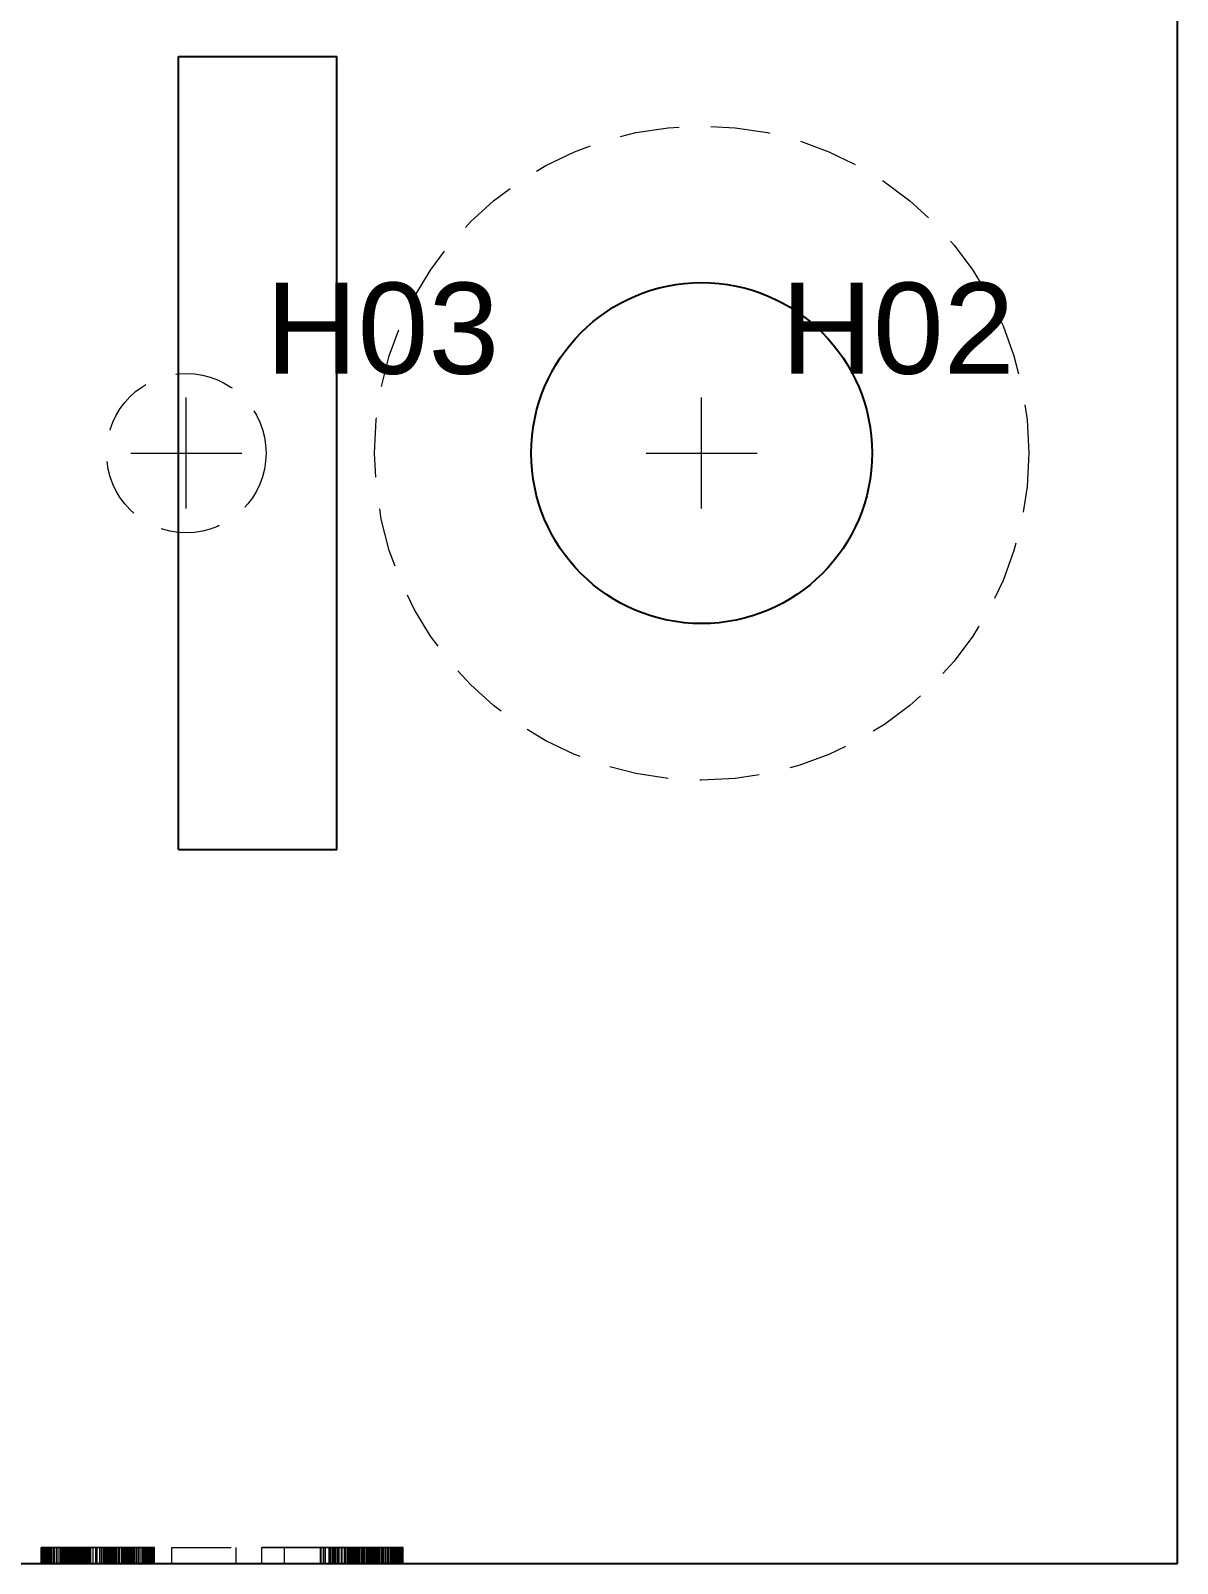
# Model space of a CAD drawing. Header units: millimetres. Extents: x 10 to 317, y 32 to 137.
# Drawn here: x 83.54 to 98, y 32 to 51.33 of the extents above; entities that cross this region are included whole.
import ezdxf

# ---------------------------------------------------------------- set-up
doc = ezdxf.new("R2010")
doc.units = ezdxf.units.MM
doc.linetypes.add('WP_HIDDEN', pattern=[2.3, 1.5, -0.8])
for name, color, linetype, lineweight in [('ANNOTATIONS', 7, 'CONTINUOUS', 18), ('HIDDEN', 7, 'WP_HIDDEN', 13), ('VISIBLE', 7, 'CONTINUOUS', 25)]:
    doc.layers.add(name, color=color, linetype=linetype, lineweight=lineweight)
doc.styles.add('CJK', font='Arial Unicode.ttf')

msp = doc.modelspace()

# ---------------------------------------------------------------- linework, layer by layer
at = {"layer": 'ANNOTATIONS'}
for p, q in [((85.5, 45.3), (85.5, 46.7)), ((92, 45.3), (92, 46.7)), ((84.8, 46), (86.2, 46)), ((91.3, 46), (92.7, 46))]:
    msp.add_line(p, q, dxfattribs=at)
at = {"layer": 'HIDDEN', "ltscale": 0.5}
for p, q in [((83.94855, 32.2), (83.67079, 32.2)), ((83.67079, 32), (83.67079, 32.2)), ((83.67079, 32.2), (83.67472, 32.2)), ((83.67472, 32), (83.67472, 32.2)), ((83.67472, 32.2), (83.6799, 32.2)), ((83.6799, 32), (83.6799, 32.2)), ((83.6799, 32.2), (83.68632, 32.2)), ((83.68632, 32), (83.68632, 32.2)), ((83.68632, 32.2), (83.69398, 32.2)), ((83.69398, 32), (83.69398, 32.2)), ((83.69398, 32.2), (83.7029, 32.2)), ((83.7029, 32), (83.7029, 32.2)), ((83.7029, 32.2), (83.71305, 32.2)), ((83.71305, 32), (83.71305, 32.2)), ((83.71305, 32.2), (83.72446, 32.2)), ((83.71782, 32), (83.71782, 32.2)), ((83.71782, 32.2), (83.96618, 32.2)), ((83.9265, 32.2), (83.71782, 32.2)), ((83.72446, 32), (83.72446, 32.2)), ((83.72446, 32.2), (83.73711, 32.2)), ((83.73711, 32), (83.73711, 32.2)), ((83.73711, 32.2), (83.751, 32.2)), ((83.751, 32), (83.751, 32.2)), ((83.751, 32.2), (83.76614, 32.2)), ((83.76614, 32), (83.76614, 32.2)), ((83.76614, 32.2), (83.78253, 32.2)), ((83.78253, 32), (83.78253, 32.2)), ((83.78253, 32.2), (83.80016, 32.2)), ((83.80016, 32), (83.80016, 32.2)), ((83.80016, 32.2), (83.81904, 32.2)), ((83.81904, 32), (83.81904, 32.2)), ((83.81904, 32.2), (83.83917, 32.2)), ((83.83917, 32), (83.83917, 32.2)), ((83.83917, 32.2), (83.86054, 32.2)), ((83.86054, 32), (83.86054, 32.2)), ((83.86054, 32.2), (83.88315, 32.2)), ((83.88315, 32), (83.88315, 32.2)), ((83.88315, 32.2), (83.90681, 32.2)), ((83.90681, 32), (83.90681, 32.2)), ((83.90681, 32.2), (83.93131, 32.2)), ((83.9265, 32), (83.9265, 32.2)), ((84.99785, 32.2), (83.9265, 32.2)), ((83.93131, 32), (83.93131, 32.2)), ((83.93131, 32.2), (83.95666, 32.2)), ((83.94855, 32), (83.94855, 32.2)), ((83.95754, 32.2), (83.94855, 32.2)), ((83.95666, 32), (83.95666, 32.2)), ((83.95666, 32.2), (83.98285, 32.2)), ((83.95754, 32), (83.95754, 32.2)), ((83.96908, 32.2), (83.95754, 32.2)), ((83.96618, 32), (83.96618, 32.2)), ((83.96618, 32.2), (83.98157, 32.2)), ((83.96908, 32), (83.96908, 32.2)), ((83.98316, 32.2), (83.96908, 32.2)), ((83.98157, 32), (83.98157, 32.2)), ((83.98157, 32.2), (83.99833, 32.2)), ((83.98285, 32), (83.98285, 32.2)), ((83.98285, 32.2), (84.00989, 32.2)), ((83.98316, 32), (83.98316, 32.2)), ((83.9998, 32.2), (83.98316, 32.2)), ((83.99833, 32), (83.99833, 32.2)), ((83.99833, 32.2), (84.01647, 32.2)), ((83.9998, 32), (83.9998, 32.2)), ((84.01899, 32.2), (83.9998, 32.2)), ((84.00989, 32), (84.00989, 32.2)), ((84.00989, 32.2), (84.03777, 32.2)), ((84.01647, 32), (84.01647, 32.2)), ((84.01647, 32.2), (84.03599, 32.2)), ((84.01899, 32), (84.01899, 32.2)), ((84.04072, 32.2), (84.01899, 32.2)), ((84.02203, 32), (84.02203, 32.2)), ((84.02203, 32.2), (84.13813, 32.2)), ((84.07082, 32.2), (84.02203, 32.2)), ((84.03599, 32), (84.03599, 32.2)), ((84.03599, 32.2), (84.05689, 32.2)), ((84.03777, 32), (84.03777, 32.2)), ((84.03777, 32.2), (84.06649, 32.2)), ((84.04072, 32), (84.04072, 32.2)), ((84.065, 32.2), (84.04072, 32.2)), ((84.05689, 32), (84.05689, 32.2)), ((84.05689, 32.2), (84.07916, 32.2)), ((84.065, 32), (84.065, 32.2)), ((84.09183, 32.2), (84.065, 32.2)), ((84.06649, 32), (84.06649, 32.2)), ((84.06649, 32.2), (84.09606, 32.2)), ((84.07082, 32), (84.07082, 32.2)), ((84.12022, 32.2), (84.07082, 32.2)), ((84.07916, 32), (84.07916, 32.2)), ((84.07916, 32.2), (84.10281, 32.2)), ((84.09183, 32), (84.09183, 32.2)), ((84.12066, 32.2), (84.09183, 32.2)), ((84.09606, 32), (84.09606, 32.2)), ((84.09606, 32.2), (84.12647, 32.2)), ((84.10281, 32), (84.10281, 32.2)), ((84.10281, 32.2), (84.12784, 32.2)), ((84.12022, 32), (84.12022, 32.2)), ((84.17021, 32.2), (84.12022, 32.2)), ((84.12066, 32), (84.12066, 32.2)), ((84.15094, 32.2), (84.12066, 32.2)), ((84.12647, 32), (84.12647, 32.2)), ((84.12647, 32.2), (84.15773, 32.2)), ((84.12784, 32), (84.12784, 32.2)), ((84.12784, 32.2), (84.15395, 32.2)), ((84.13813, 32), (84.13813, 32.2)), ((84.13813, 32.2), (84.99785, 32.2)), ((84.15094, 32), (84.15094, 32.2)), ((84.18266, 32.2), (84.15094, 32.2)), ((84.15395, 32), (84.15395, 32.2)), ((84.15395, 32.2), (84.18084, 32.2)), ((84.15773, 32), (84.15773, 32.2)), ((84.15773, 32.2), (84.18982, 32.2)), ((84.17021, 32), (84.17021, 32.2)), ((84.22079, 32.2), (84.17021, 32.2)), ((84.18084, 32), (84.18084, 32.2)), ((84.18084, 32.2), (84.20851, 32.2)), ((84.18266, 32), (84.18266, 32.2)), ((84.21583, 32.2), (84.18266, 32.2)), ((84.18982, 32), (84.18982, 32.2)), ((84.18982, 32.2), (84.22277, 32.2)), ((84.20851, 32), (84.20851, 32.2)), ((84.20851, 32.2), (84.23696, 32.2)), ((84.21583, 32), (84.21583, 32.2)), ((84.25045, 32.2), (84.21583, 32.2)), ((84.22079, 32), (84.22079, 32.2)), ((84.27198, 32.2), (84.22079, 32.2)), ((84.22277, 32), (84.22277, 32.2)), ((84.22277, 32.2), (84.25655, 32.2)), ((84.23696, 32), (84.23696, 32.2)), ((84.23696, 32.2), (84.26619, 32.2)), ((84.25045, 32), (84.25045, 32.2)), ((84.28651, 32.2), (84.25045, 32.2)), ((84.25655, 32), (84.25655, 32.2)), ((84.25655, 32.2), (84.29118, 32.2)), ((84.26619, 32), (84.26619, 32.2)), ((84.26619, 32.2), (84.2962, 32.2)), ((84.27198, 32), (84.27198, 32.2)), ((84.32376, 32.2), (84.27198, 32.2)), ((84.28651, 32), (84.28651, 32.2)), ((84.32402, 32.2), (84.28651, 32.2)), ((84.29118, 32), (84.29118, 32.2)), ((84.29118, 32.2), (84.32666, 32.2)), ((84.2962, 32), (84.2962, 32.2)), ((84.2962, 32.2), (84.32699, 32.2)), ((84.32376, 32), (84.32376, 32.2)), ((84.37613, 32.2), (84.32376, 32.2)), ((84.32402, 32), (84.32402, 32.2)), ((84.36298, 32.2), (84.32402, 32.2)), ((84.32666, 32), (84.32666, 32.2)), ((84.32666, 32.2), (84.36298, 32.2)), ((84.32699, 32), (84.32699, 32.2)), ((84.32699, 32.2), (84.35857, 32.2)), ((84.35857, 32), (84.35857, 32.2)), ((84.35857, 32.2), (84.40878, 32.2)), ((84.36298, 32), (84.36298, 32.2)), ((84.40982, 32.2), (84.36298, 32.2)), ((84.36298, 32.2), (84.40721, 32.2)), ((84.37613, 32), (84.37613, 32.2)), ((84.42911, 32.2), (84.37613, 32.2)), ((84.40721, 32), (84.40721, 32.2)), ((84.40721, 32.2), (84.45026, 32.2)), ((84.40878, 32), (84.40878, 32.2)), ((84.40878, 32.2), (84.45653, 32.2)), ((84.40982, 32), (84.40982, 32.2)), ((84.45483, 32.2), (84.40982, 32.2)), ((84.42911, 32), (84.42911, 32.2)), ((84.46403, 32.2), (84.42911, 32.2)), ((84.45026, 32), (84.45026, 32.2)), ((84.45026, 32.2), (84.49212, 32.2)), ((84.45483, 32), (84.45483, 32.2)), ((84.47664, 32.2), (84.45483, 32.2)), ((84.45653, 32), (84.45653, 32.2)), ((84.45653, 32.2), (84.50182, 32.2)), ((84.46403, 32), (84.46403, 32.2)), ((84.49827, 32.2), (84.46403, 32.2)), ((84.47664, 32), (84.47664, 32.2)), ((84.498, 32.2), (84.47664, 32.2)), ((84.49212, 32), (84.49212, 32.2)), ((84.49212, 32.2), (84.53281, 32.2)), ((84.498, 32), (84.498, 32.2)), ((84.51889, 32.2), (84.498, 32.2)), ((84.49827, 32), (84.49827, 32.2)), ((84.53182, 32.2), (84.49827, 32.2)), ((84.50182, 32), (84.50182, 32.2)), ((84.50182, 32.2), (84.54466, 32.2)), ((84.51889, 32), (84.51889, 32.2)), ((84.53933, 32.2), (84.51889, 32.2)), ((84.53182, 32), (84.53182, 32.2)), ((84.56468, 32.2), (84.53182, 32.2)), ((84.53281, 32), (84.53281, 32.2)), ((84.53281, 32.2), (84.57231, 32.2)), ((84.53933, 32), (84.53933, 32.2)), ((84.55931, 32.2), (84.53933, 32.2)), ((84.54466, 32), (84.54466, 32.2)), ((84.54466, 32.2), (84.58504, 32.2)), ((84.55931, 32), (84.55931, 32.2)), ((84.57882, 32.2), (84.55931, 32.2)), ((84.59685, 32.2), (84.56468, 32.2)), ((84.56468, 32), (84.56468, 32.2)), ((84.57231, 32), (84.57231, 32.2)), ((84.57231, 32.2), (84.61063, 32.2)), ((84.57882, 32), (84.57882, 32.2)), ((84.61648, 32.2), (84.57882, 32.2)), ((84.58504, 32), (84.58504, 32.2)), ((84.58504, 32.2), (84.62296, 32.2)), ((84.62833, 32.2), (84.59685, 32.2)), ((84.59685, 32), (84.59685, 32.2)), ((84.61063, 32), (84.61063, 32.2)), ((84.61063, 32.2), (84.64776, 32.2)), ((84.61648, 32), (84.61648, 32.2)), ((84.65231, 32.2), (84.61648, 32.2)), ((84.62296, 32), (84.62296, 32.2)), ((84.62296, 32.2), (84.65842, 32.2)), ((84.65913, 32.2), (84.62833, 32.2)), ((84.62833, 32), (84.62833, 32.2)), ((84.64776, 32), (84.64776, 32.2)), ((84.64776, 32.2), (84.68372, 32.2)), ((84.65231, 32), (84.65231, 32.2)), ((84.68629, 32.2), (84.65231, 32.2)), ((84.65842, 32), (84.65842, 32.2)), ((84.65842, 32.2), (84.69143, 32.2)), ((84.68923, 32.2), (84.65913, 32.2)), ((84.65913, 32), (84.65913, 32.2)), ((84.68372, 32), (84.68372, 32.2)), ((84.68372, 32.2), (84.71849, 32.2)), ((84.68629, 32), (84.68629, 32.2)), ((84.70231, 32.2), (84.68629, 32.2)), ((84.71864, 32.2), (84.68923, 32.2)), ((84.68923, 32), (84.68923, 32.2)), ((84.69143, 32), (84.69143, 32.2)), ((84.69143, 32.2), (84.70683, 32.2)), ((84.70231, 32), (84.70231, 32.2)), ((84.71729, 32.2), (84.70231, 32.2)), ((84.70683, 32), (84.70683, 32.2)), ((84.70683, 32.2), (84.72123, 32.2)), ((84.71729, 32), (84.71729, 32.2)), ((84.73124, 32.2), (84.71729, 32.2)), ((84.71849, 32), (84.71849, 32.2)), ((84.71849, 32.2), (84.75208, 32.2)), ((84.74737, 32.2), (84.71864, 32.2)), ((84.71864, 32), (84.71864, 32.2)), ((84.72123, 32), (84.72123, 32.2)), ((84.72123, 32.2), (84.73463, 32.2)), ((84.73124, 32), (84.73124, 32.2)), ((84.74416, 32.2), (84.73124, 32.2)), ((84.73463, 32), (84.73463, 32.2)), ((84.73463, 32.2), (84.74705, 32.2)), ((84.74416, 32), (84.74416, 32.2)), ((84.75604, 32.2), (84.74416, 32.2)), ((84.74705, 32), (84.74705, 32.2)), ((84.74705, 32.2), (84.75847, 32.2)), ((84.77541, 32.2), (84.74737, 32.2)), ((84.74737, 32), (84.74737, 32.2)), ((84.75208, 32), (84.75208, 32.2)), ((84.75208, 32.2), (84.78448, 32.2)), ((84.75604, 32), (84.75604, 32.2)), ((84.76689, 32.2), (84.75604, 32.2)), ((84.75847, 32), (84.75847, 32.2)), ((84.75847, 32.2), (84.7689, 32.2)), ((84.76689, 32), (84.76689, 32.2)), ((84.77671, 32.2), (84.76689, 32.2)), ((84.7689, 32), (84.7689, 32.2)), ((84.7689, 32.2), (84.77833, 32.2)), ((84.80276, 32.2), (84.77541, 32.2)), ((84.77541, 32), (84.77541, 32.2)), ((84.77671, 32), (84.77671, 32.2)), ((84.78549, 32.2), (84.77671, 32.2)), ((84.77833, 32), (84.77833, 32.2)), ((84.77833, 32.2), (84.78677, 32.2)), ((84.78448, 32), (84.78448, 32.2)), ((84.78448, 32.2), (84.81571, 32.2)), ((84.78549, 32), (84.78549, 32.2)), ((84.79995, 32.2), (84.78549, 32.2)), ((84.78677, 32), (84.78677, 32.2)), ((84.78677, 32.2), (84.80068, 32.2)), ((84.79995, 32), (84.79995, 32.2)), ((84.81029, 32.2), (84.79995, 32.2)), ((84.80068, 32), (84.80068, 32.2)), ((84.80068, 32.2), (84.81061, 32.2)), ((84.82942, 32.2), (84.80276, 32.2)), ((84.80276, 32), (84.80276, 32.2)), ((84.81029, 32), (84.81029, 32.2)), ((84.81649, 32.2), (84.81029, 32.2)), ((84.81061, 32), (84.81061, 32.2)), ((84.81061, 32.2), (84.81657, 32.2)), ((84.81571, 32), (84.81571, 32.2)), ((84.81571, 32.2), (84.84575, 32.2)), ((84.81649, 32), (84.81649, 32.2)), ((84.81855, 32.2), (84.81649, 32.2)), ((84.81657, 32), (84.81657, 32.2)), ((84.81657, 32.2), (84.81855, 32.2)), ((84.81855, 32), (84.81855, 32.2)), ((84.85539, 32.2), (84.82942, 32.2)), ((84.82942, 32), (84.82942, 32.2)), ((84.84575, 32), (84.84575, 32.2)), ((84.84575, 32.2), (84.87461, 32.2)), ((84.88067, 32.2), (84.85539, 32.2)), ((84.85539, 32), (84.85539, 32.2)), ((84.87461, 32), (84.87461, 32.2)), ((84.87461, 32.2), (84.90228, 32.2)), ((84.90526, 32.2), (84.88067, 32.2)), ((84.88067, 32), (84.88067, 32.2)), ((84.90228, 32), (84.90228, 32.2)), ((84.90228, 32.2), (84.92877, 32.2)), ((84.92875, 32.2), (84.90526, 32.2)), ((84.90526, 32), (84.90526, 32.2)), ((84.95073, 32.2), (84.92875, 32.2)), ((84.92875, 32), (84.92875, 32.2)), ((84.92877, 32), (84.92877, 32.2)), ((84.92877, 32.2), (84.94942, 32.2)), ((84.94942, 32), (84.94942, 32.2)), ((84.94942, 32.2), (84.96873, 32.2)), ((84.97119, 32.2), (84.95073, 32.2)), ((84.95073, 32), (84.95073, 32.2)), ((84.96873, 32), (84.96873, 32.2)), ((84.96873, 32.2), (84.98671, 32.2)), ((84.99013, 32.2), (84.97119, 32.2)), ((84.97119, 32), (84.97119, 32.2)), ((84.98671, 32), (84.98671, 32.2)), ((84.98671, 32.2), (85.00336, 32.2)), ((85.00756, 32.2), (84.99013, 32.2)), ((84.99013, 32), (84.99013, 32.2)), ((84.99785, 32), (84.99785, 32.2)), ((85.00336, 32), (85.00336, 32.2)), ((85.00336, 32.2), (85.01867, 32.2)), ((85.02347, 32.2), (85.00756, 32.2)), ((85.00756, 32), (85.00756, 32.2)), ((85.01867, 32), (85.01867, 32.2)), ((85.01867, 32.2), (85.03266, 32.2)), ((85.03787, 32.2), (85.02347, 32.2)), ((85.02347, 32), (85.02347, 32.2)), ((85.03266, 32), (85.03266, 32.2)), ((85.03266, 32.2), (85.04531, 32.2)), ((85.05075, 32.2), (85.03787, 32.2)), ((85.03787, 32), (85.03787, 32.2)), ((85.04531, 32), (85.04531, 32.2)), ((85.04531, 32.2), (85.05663, 32.2)), ((85.06212, 32.2), (85.05075, 32.2)), ((85.05075, 32), (85.05075, 32.2)), ((85.05663, 32), (85.05663, 32.2)), ((85.05663, 32.2), (85.06662, 32.2)), ((85.07197, 32.2), (85.06212, 32.2)), ((85.06212, 32), (85.06212, 32.2)), ((85.06662, 32), (85.06662, 32.2)), ((85.06662, 32.2), (85.07528, 32.2)), ((85.08031, 32.2), (85.07197, 32.2)), ((85.07197, 32), (85.07197, 32.2)), ((85.07528, 32), (85.07528, 32.2)), ((85.07528, 32.2), (85.0826, 32.2)), ((85.08712, 32.2), (85.08031, 32.2)), ((85.08031, 32), (85.08031, 32.2)), ((85.0826, 32), (85.0826, 32.2)), ((85.0826, 32.2), (85.08859, 32.2)), ((85.09243, 32.2), (85.08712, 32.2)), ((85.08712, 32), (85.08712, 32.2)), ((85.08859, 32), (85.08859, 32.2)), ((85.08859, 32.2), (85.09326, 32.2)), ((85.09622, 32.2), (85.09243, 32.2)), ((85.09243, 32), (85.09243, 32.2)), ((85.09326, 32), (85.09326, 32.2)), ((85.09326, 32.2), (85.09659, 32.2)), ((85.09849, 32.2), (85.09622, 32.2)), ((85.09622, 32), (85.09622, 32.2)), ((85.09659, 32), (85.09659, 32.2)), ((85.09659, 32.2), (85.09858, 32.2)), ((85.09925, 32.2), (85.09849, 32.2)), ((85.09849, 32), (85.09849, 32.2)), ((85.09858, 32), (85.09858, 32.2)), ((85.09858, 32.2), (85.09925, 32.2)), ((85.09925, 32), (85.09925, 32.2)), ((85.31528, 32), (85.31528, 32.2)), ((85.31528, 32.2), (86.12797, 32.2)), ((86.12797, 32), (86.12797, 32.2)), ((86.45423, 32), (86.45423, 32.2)), ((86.45423, 32.2), (87.23165, 32.2)), ((87.19638, 32.2), (86.45423, 32.2)), ((86.73933, 32.2), (87.19197, 32.2)), ((87.19932, 32.2), (86.73933, 32.2)), ((86.73933, 32), (86.73933, 32.2)), ((87.19197, 32.2), (87.25335, 32.2)), ((87.19197, 32), (87.19197, 32.2)), ((87.19638, 32), (87.19638, 32.2)), ((87.31459, 32.2), (87.19638, 32.2)), ((87.25115, 32.2), (87.19932, 32.2)), ((87.19932, 32), (87.19932, 32.2)), ((87.23165, 32), (87.23165, 32.2)), ((87.23165, 32.2), (87.32657, 32.2)), ((87.30012, 32.2), (87.25115, 32.2)), ((87.25115, 32), (87.25115, 32.2)), ((87.25335, 32.2), (87.31036, 32.2)), ((87.25335, 32), (87.25335, 32.2)), ((87.34622, 32.2), (87.30012, 32.2)), ((87.30012, 32), (87.30012, 32.2)), ((87.31036, 32.2), (87.36302, 32.2)), ((87.31036, 32), (87.31036, 32.2)), ((87.31459, 32), (87.31459, 32.2)), ((87.41792, 32.2), (87.31459, 32.2)), ((87.32657, 32), (87.32657, 32.2)), ((87.32657, 32.2), (87.37194, 32.2)), ((87.38945, 32.2), (87.34622, 32.2)), ((87.34622, 32), (87.34622, 32.2)), ((87.36302, 32.2), (87.41131, 32.2)), ((87.36302, 32), (87.36302, 32.2)), ((87.37194, 32), (87.37194, 32.2)), ((87.37194, 32.2), (87.4159, 32.2)), ((87.4298, 32.2), (87.38945, 32.2)), ((87.38945, 32), (87.38945, 32.2)), ((87.41131, 32.2), (87.45523, 32.2)), ((87.41131, 32), (87.41131, 32.2)), ((87.4159, 32), (87.4159, 32.2)), ((87.4159, 32.2), (87.45846, 32.2)), ((87.41792, 32), (87.41792, 32.2)), ((87.46401, 32.2), (87.41792, 32.2)), ((87.46729, 32.2), (87.4298, 32.2)), ((87.4298, 32), (87.4298, 32.2)), ((87.45523, 32.2), (87.4948, 32.2)), ((87.45523, 32), (87.45523, 32.2)), ((87.45846, 32), (87.45846, 32.2)), ((87.45846, 32.2), (87.49962, 32.2)), ((87.46401, 32), (87.46401, 32.2)), ((87.50637, 32.2), (87.46401, 32.2)), ((87.50191, 32.2), (87.46729, 32.2)), ((87.46729, 32), (87.46729, 32.2)), ((87.4948, 32.2), (87.53, 32.2)), ((87.4948, 32), (87.4948, 32.2)), ((87.49962, 32), (87.49962, 32.2)), ((87.49962, 32.2), (87.53938, 32.2)), ((87.53365, 32.2), (87.50191, 32.2)), ((87.50191, 32), (87.50191, 32.2)), ((87.50637, 32), (87.50637, 32.2)), ((87.54502, 32.2), (87.50637, 32.2)), ((87.53, 32.2), (87.56084, 32.2)), ((87.53, 32), (87.53, 32.2)), ((87.56319, 32.2), (87.53365, 32.2)), ((87.53365, 32), (87.53365, 32.2)), ((87.53938, 32), (87.53938, 32.2)), ((87.53938, 32.2), (87.57774, 32.2)), ((87.54502, 32), (87.54502, 32.2)), ((87.57994, 32.2), (87.54502, 32.2)), ((87.56084, 32.2), (87.59977, 32.2)), ((87.56084, 32), (87.56084, 32.2)), ((87.5912, 32.2), (87.56319, 32.2)), ((87.56319, 32), (87.56319, 32.2)), ((87.57774, 32), (87.57774, 32.2)), ((87.57774, 32.2), (87.61471, 32.2)), ((87.57994, 32), (87.57994, 32.2)), ((87.62539, 32.2), (87.57994, 32.2)), ((87.61766, 32.2), (87.5912, 32.2)), ((87.5912, 32), (87.5912, 32.2)), ((87.59977, 32.2), (87.63721, 32.2)), ((87.59977, 32), (87.59977, 32.2)), ((87.61471, 32), (87.61471, 32.2)), ((87.61471, 32.2), (87.6503, 32.2)), ((87.64259, 32.2), (87.61766, 32.2)), ((87.61766, 32), (87.61766, 32.2)), ((87.62539, 32), (87.62539, 32.2)), ((87.66913, 32.2), (87.62539, 32.2)), ((87.63721, 32.2), (87.67316, 32.2)), ((87.63721, 32), (87.63721, 32.2)), ((87.66597, 32.2), (87.64259, 32.2)), ((87.64259, 32), (87.64259, 32.2)), ((87.6503, 32), (87.6503, 32.2)), ((87.6503, 32.2), (87.68452, 32.2)), ((87.68782, 32.2), (87.66597, 32.2)), ((87.66597, 32), (87.66597, 32.2)), ((87.66913, 32), (87.66913, 32.2)), ((87.71118, 32.2), (87.66913, 32.2)), ((87.67316, 32.2), (87.70762, 32.2)), ((87.67316, 32), (87.67316, 32.2)), ((87.68452, 32), (87.68452, 32.2)), ((87.68452, 32.2), (87.71735, 32.2)), ((87.70813, 32.2), (87.68782, 32.2)), ((87.68782, 32), (87.68782, 32.2)), ((87.70762, 32.2), (87.74058, 32.2)), ((87.70762, 32), (87.70762, 32.2)), ((87.7269, 32.2), (87.70813, 32.2)), ((87.70813, 32), (87.70813, 32.2)), ((87.71118, 32), (87.71118, 32.2)), ((87.75152, 32.2), (87.71118, 32.2)), ((87.71735, 32), (87.71735, 32.2)), ((87.71735, 32.2), (87.74881, 32.2)), ((87.75155, 32.2), (87.7269, 32.2)), ((87.7269, 32), (87.7269, 32.2)), ((87.74058, 32.2), (87.77205, 32.2)), ((87.74058, 32), (87.74058, 32.2)), ((87.74881, 32), (87.74881, 32.2)), ((87.74881, 32.2), (87.77889, 32.2)), ((87.75152, 32), (87.75152, 32.2)), ((87.79017, 32.2), (87.75152, 32.2)), ((87.7748, 32.2), (87.75155, 32.2)), ((87.75155, 32), (87.75155, 32.2)), ((87.77205, 32.2), (87.80203, 32.2)), ((87.77205, 32), (87.77205, 32.2)), ((87.79665, 32.2), (87.7748, 32.2)), ((87.7748, 32), (87.7748, 32.2)), ((87.77889, 32), (87.77889, 32.2)), ((87.77889, 32.2), (87.8076, 32.2)), ((87.79017, 32), (87.79017, 32.2)), ((87.82711, 32.2), (87.79017, 32.2)), ((87.8171, 32.2), (87.79665, 32.2)), ((87.79665, 32), (87.79665, 32.2)), ((87.80203, 32.2), (87.83051, 32.2)), ((87.80203, 32), (87.80203, 32.2)), ((87.8076, 32), (87.8076, 32.2)), ((87.8076, 32.2), (87.83492, 32.2)), ((87.83615, 32.2), (87.8171, 32.2)), ((87.8171, 32), (87.8171, 32.2)), ((87.82711, 32), (87.82711, 32.2)), ((87.86236, 32.2), (87.82711, 32.2)), ((87.83051, 32.2), (87.84395, 32.2)), ((87.83051, 32), (87.83051, 32.2)), ((87.83492, 32), (87.83492, 32.2)), ((87.83492, 32.2), (87.86129, 32.2)), ((87.8538, 32.2), (87.83615, 32.2)), ((87.83615, 32), (87.83615, 32.2)), ((87.84395, 32.2), (87.85652, 32.2)), ((87.84395, 32), (87.84395, 32.2)), ((87.87004, 32.2), (87.8538, 32.2)), ((87.8538, 32), (87.8538, 32.2)), ((87.85652, 32.2), (87.86822, 32.2)), ((87.85652, 32), (87.85652, 32.2)), ((87.86129, 32), (87.86129, 32.2)), ((87.86129, 32.2), (87.88714, 32.2)), ((87.86236, 32), (87.86236, 32.2)), ((87.89591, 32.2), (87.86236, 32.2)), ((87.86822, 32.2), (87.87905, 32.2)), ((87.86822, 32), (87.86822, 32.2)), ((87.88489, 32.2), (87.87004, 32.2)), ((87.87004, 32), (87.87004, 32.2)), ((87.87905, 32.2), (87.88902, 32.2)), ((87.87905, 32), (87.87905, 32.2)), ((87.89815, 32.2), (87.88489, 32.2)), ((87.88489, 32), (87.88489, 32.2)), ((87.88714, 32), (87.88714, 32.2)), ((87.88714, 32.2), (87.91245, 32.2)), ((87.88902, 32.2), (87.89813, 32.2)), ((87.88902, 32), (87.88902, 32.2)), ((87.89591, 32), (87.89591, 32.2)), ((87.93718, 32.2), (87.89591, 32.2)), ((87.89813, 32.2), (87.91373, 32.2)), ((87.89813, 32), (87.89813, 32.2)), ((87.90964, 32.2), (87.89815, 32.2)), ((87.89815, 32), (87.89815, 32.2)), ((87.91937, 32.2), (87.90964, 32.2)), ((87.90964, 32), (87.90964, 32.2)), ((87.91245, 32), (87.91245, 32.2)), ((87.91245, 32.2), (87.93724, 32.2)), ((87.91373, 32.2), (87.92586, 32.2)), ((87.91373, 32), (87.91373, 32.2)), ((87.92732, 32.2), (87.91937, 32.2)), ((87.91937, 32), (87.91937, 32.2)), ((87.92586, 32.2), (87.93453, 32.2)), ((87.92586, 32), (87.92586, 32.2)), ((87.93351, 32.2), (87.92732, 32.2)), ((87.92732, 32), (87.92732, 32.2)), ((87.93793, 32.2), (87.93351, 32.2)), ((87.93351, 32), (87.93351, 32.2)), ((87.93453, 32.2), (87.93973, 32.2)), ((87.93453, 32), (87.93453, 32.2)), ((87.93718, 32), (87.93718, 32.2)), ((87.97577, 32.2), (87.93718, 32.2)), ((87.93724, 32), (87.93724, 32.2)), ((87.93724, 32.2), (87.9615, 32.2)), ((87.94058, 32.2), (87.93793, 32.2)), ((87.93793, 32), (87.93793, 32.2)), ((87.93973, 32.2), (87.94147, 32.2)), ((87.93973, 32), (87.93973, 32.2)), ((87.94147, 32.2), (87.94058, 32.2)), ((87.94058, 32), (87.94058, 32.2)), ((87.94147, 32), (87.94147, 32.2)), ((87.9615, 32), (87.9615, 32.2)), ((87.9615, 32.2), (87.98523, 32.2)), ((87.97577, 32), (87.97577, 32.2)), ((88.01168, 32.2), (87.97577, 32.2)), ((87.98523, 32), (87.98523, 32.2)), ((87.98523, 32.2), (88.00844, 32.2)), ((88.00844, 32), (88.00844, 32.2)), ((88.00844, 32.2), (88.03111, 32.2)), ((88.01168, 32), (88.01168, 32.2)), ((88.04489, 32.2), (88.01168, 32.2)), ((88.03111, 32), (88.03111, 32.2)), ((88.03111, 32.2), (88.05302, 32.2)), ((88.04489, 32), (88.04489, 32.2)), ((88.07542, 32.2), (88.04489, 32.2)), ((88.05302, 32), (88.05302, 32.2)), ((88.05302, 32.2), (88.07392, 32.2)), ((88.07392, 32), (88.07392, 32.2)), ((88.07392, 32.2), (88.0938, 32.2)), ((88.07542, 32), (88.07542, 32.2)), ((88.10326, 32.2), (88.07542, 32.2)), ((88.0938, 32), (88.0938, 32.2)), ((88.0938, 32.2), (88.11268, 32.2)), ((88.10326, 32), (88.10326, 32.2)), ((88.12842, 32.2), (88.10326, 32.2)), ((88.11268, 32), (88.11268, 32.2)), ((88.11268, 32.2), (88.13054, 32.2)), ((88.12842, 32), (88.12842, 32.2)), ((88.15089, 32.2), (88.12842, 32.2)), ((88.13054, 32), (88.13054, 32.2)), ((88.13054, 32.2), (88.1474, 32.2)), ((88.1474, 32), (88.1474, 32.2)), ((88.1474, 32.2), (88.16324, 32.2)), ((88.15089, 32), (88.15089, 32.2)), ((88.17069, 32.2), (88.15089, 32.2)), ((88.16324, 32), (88.16324, 32.2)), ((88.16324, 32.2), (88.17807, 32.2)), ((88.17069, 32), (88.17069, 32.2)), ((88.18786, 32.2), (88.17069, 32.2)), ((88.17807, 32), (88.17807, 32.2)), ((88.17807, 32.2), (88.19151, 32.2)), ((88.18786, 32), (88.18786, 32.2)), ((88.20238, 32.2), (88.18786, 32.2)), ((88.19151, 32), (88.19151, 32.2)), ((88.19151, 32.2), (88.20315, 32.2)), ((88.20238, 32), (88.20238, 32.2)), ((88.21426, 32.2), (88.20238, 32.2)), ((88.20315, 32), (88.20315, 32.2)), ((88.20315, 32.2), (88.213, 32.2)), ((88.213, 32), (88.213, 32.2)), ((88.213, 32.2), (88.22106, 32.2)), ((88.21426, 32), (88.21426, 32.2)), ((88.2235, 32.2), (88.21426, 32.2)), ((88.22106, 32), (88.22106, 32.2)), ((88.22106, 32.2), (88.22733, 32.2)), ((88.2235, 32), (88.2235, 32.2)), ((88.23011, 32.2), (88.2235, 32.2)), ((88.22733, 32), (88.22733, 32.2)), ((88.22733, 32.2), (88.23181, 32.2)), ((88.23011, 32), (88.23011, 32.2)), ((88.23407, 32.2), (88.23011, 32.2)), ((88.23181, 32), (88.23181, 32.2)), ((88.23181, 32.2), (88.23449, 32.2)), ((88.23407, 32), (88.23407, 32.2)), ((88.23539, 32.2), (88.23407, 32.2)), ((88.23449, 32), (88.23449, 32.2)), ((88.23449, 32.2), (88.23539, 32.2)), ((88.23539, 32), (88.23539, 32.2)), ((83.67079, 32), (83.94855, 32)), ((83.67472, 32), (83.67079, 32)), ((83.6799, 32), (83.67472, 32)), ((83.68632, 32), (83.6799, 32)), ((83.69398, 32), (83.68632, 32)), ((83.7029, 32), (83.69398, 32)), ((83.71305, 32), (83.7029, 32)), ((83.72446, 32), (83.71305, 32)), ((83.71782, 32), (83.9265, 32)), ((83.96618, 32), (83.71782, 32)), ((83.73711, 32), (83.72446, 32)), ((83.751, 32), (83.73711, 32)), ((83.76614, 32), (83.751, 32)), ((83.78253, 32), (83.76614, 32)), ((83.80016, 32), (83.78253, 32)), ((83.81904, 32), (83.80016, 32)), ((83.83917, 32), (83.81904, 32)), ((83.86054, 32), (83.83917, 32)), ((83.88315, 32), (83.86054, 32)), ((83.90681, 32), (83.88315, 32)), ((83.93131, 32), (83.90681, 32)), ((83.9265, 32), (84.99785, 32)), ((83.95666, 32), (83.93131, 32)), ((83.94855, 32), (83.95754, 32)), ((83.98285, 32), (83.95666, 32)), ((83.95754, 32), (83.96908, 32)), ((83.98157, 32), (83.96618, 32)), ((83.96908, 32), (83.98316, 32)), ((83.99833, 32), (83.98157, 32)), ((84.00989, 32), (83.98285, 32)), ((83.98316, 32), (83.9998, 32)), ((84.01647, 32), (83.99833, 32)), ((83.9998, 32), (84.01899, 32)), ((84.03777, 32), (84.00989, 32)), ((84.03599, 32), (84.01647, 32)), ((84.01899, 32), (84.04072, 32)), ((84.02203, 32), (84.07082, 32)), ((84.13813, 32), (84.02203, 32)), ((84.05689, 32), (84.03599, 32)), ((84.06649, 32), (84.03777, 32)), ((84.04072, 32), (84.065, 32)), ((84.07916, 32), (84.05689, 32)), ((84.065, 32), (84.09183, 32)), ((84.09606, 32), (84.06649, 32)), ((84.07082, 32), (84.12022, 32)), ((84.10281, 32), (84.07916, 32)), ((84.09183, 32), (84.12066, 32)), ((84.12647, 32), (84.09606, 32)), ((84.12784, 32), (84.10281, 32)), ((84.12022, 32), (84.17021, 32)), ((84.12066, 32), (84.15094, 32)), ((84.15773, 32), (84.12647, 32)), ((84.15395, 32), (84.12784, 32)), ((84.99785, 32), (84.13813, 32)), ((84.15094, 32), (84.18266, 32)), ((84.18084, 32), (84.15395, 32)), ((84.18982, 32), (84.15773, 32)), ((84.17021, 32), (84.22079, 32)), ((84.20851, 32), (84.18084, 32)), ((84.18266, 32), (84.21583, 32)), ((84.22277, 32), (84.18982, 32)), ((84.23696, 32), (84.20851, 32)), ((84.21583, 32), (84.25045, 32)), ((84.22079, 32), (84.27198, 32)), ((84.25655, 32), (84.22277, 32)), ((84.26619, 32), (84.23696, 32)), ((84.25045, 32), (84.28651, 32)), ((84.29118, 32), (84.25655, 32)), ((84.2962, 32), (84.26619, 32)), ((84.27198, 32), (84.32376, 32)), ((84.28651, 32), (84.32402, 32)), ((84.32666, 32), (84.29118, 32)), ((84.32699, 32), (84.2962, 32)), ((84.32376, 32), (84.37613, 32)), ((84.32402, 32), (84.36298, 32)), ((84.36298, 32), (84.32666, 32)), ((84.35857, 32), (84.32699, 32)), ((84.40878, 32), (84.35857, 32)), ((84.40721, 32), (84.36298, 32)), ((84.36298, 32), (84.40982, 32)), ((84.37613, 32), (84.42911, 32)), ((84.45026, 32), (84.40721, 32)), ((84.45653, 32), (84.40878, 32)), ((84.40982, 32), (84.45483, 32)), ((84.42911, 32), (84.46403, 32)), ((84.49212, 32), (84.45026, 32)), ((84.45483, 32), (84.47664, 32)), ((84.50182, 32), (84.45653, 32)), ((84.46403, 32), (84.49827, 32)), ((84.47664, 32), (84.498, 32)), ((84.53281, 32), (84.49212, 32)), ((84.498, 32), (84.51889, 32)), ((84.49827, 32), (84.53182, 32)), ((84.54466, 32), (84.50182, 32)), ((84.51889, 32), (84.53933, 32)), ((84.53182, 32), (84.56468, 32)), ((84.57231, 32), (84.53281, 32)), ((84.53933, 32), (84.55931, 32)), ((84.58504, 32), (84.54466, 32)), ((84.55931, 32), (84.57882, 32)), ((84.56468, 32), (84.59685, 32)), ((84.61063, 32), (84.57231, 32)), ((84.57882, 32), (84.61648, 32)), ((84.62296, 32), (84.58504, 32)), ((84.59685, 32), (84.62833, 32)), ((84.64776, 32), (84.61063, 32)), ((84.61648, 32), (84.65231, 32)), ((84.65842, 32), (84.62296, 32)), ((84.62833, 32), (84.65913, 32)), ((84.68372, 32), (84.64776, 32)), ((84.65231, 32), (84.68629, 32)), ((84.69143, 32), (84.65842, 32)), ((84.65913, 32), (84.68923, 32)), ((84.71849, 32), (84.68372, 32)), ((84.68629, 32), (84.70231, 32)), ((84.68923, 32), (84.71864, 32)), ((84.70683, 32), (84.69143, 32)), ((84.70231, 32), (84.71729, 32)), ((84.72123, 32), (84.70683, 32)), ((84.71729, 32), (84.73124, 32)), ((84.75208, 32), (84.71849, 32)), ((84.71864, 32), (84.74737, 32)), ((84.73463, 32), (84.72123, 32)), ((84.73124, 32), (84.74416, 32)), ((84.74705, 32), (84.73463, 32)), ((84.74416, 32), (84.75604, 32)), ((84.75847, 32), (84.74705, 32)), ((84.74737, 32), (84.77541, 32)), ((84.78448, 32), (84.75208, 32)), ((84.75604, 32), (84.76689, 32)), ((84.7689, 32), (84.75847, 32)), ((84.76689, 32), (84.77671, 32)), ((84.77833, 32), (84.7689, 32)), ((84.77541, 32), (84.80276, 32)), ((84.77671, 32), (84.78549, 32)), ((84.78677, 32), (84.77833, 32)), ((84.81571, 32), (84.78448, 32)), ((84.78549, 32), (84.79995, 32)), ((84.80068, 32), (84.78677, 32)), ((84.79995, 32), (84.81029, 32)), ((84.81061, 32), (84.80068, 32)), ((84.80276, 32), (84.82942, 32)), ((84.81029, 32), (84.81649, 32)), ((84.81657, 32), (84.81061, 32)), ((84.84575, 32), (84.81571, 32)), ((84.81649, 32), (84.81855, 32)), ((84.81855, 32), (84.81657, 32)), ((84.82942, 32), (84.85539, 32)), ((84.87461, 32), (84.84575, 32)), ((84.85539, 32), (84.88067, 32)), ((84.90228, 32), (84.87461, 32)), ((84.88067, 32), (84.90526, 32)), ((84.92877, 32), (84.90228, 32)), ((84.90526, 32), (84.92875, 32)), ((84.92875, 32), (84.95073, 32)), ((84.94942, 32), (84.92877, 32)), ((84.96873, 32), (84.94942, 32)), ((84.95073, 32), (84.97119, 32)), ((84.98671, 32), (84.96873, 32)), ((84.97119, 32), (84.99013, 32)), ((85.00336, 32), (84.98671, 32)), ((84.99013, 32), (85.00756, 32)), ((85.01867, 32), (85.00336, 32)), ((85.00756, 32), (85.02347, 32)), ((85.03266, 32), (85.01867, 32)), ((85.02347, 32), (85.03787, 32)), ((85.04531, 32), (85.03266, 32)), ((85.03787, 32), (85.05075, 32)), ((85.05663, 32), (85.04531, 32)), ((85.05075, 32), (85.06212, 32)), ((85.06662, 32), (85.05663, 32)), ((85.06212, 32), (85.07197, 32)), ((85.07528, 32), (85.06662, 32)), ((85.07197, 32), (85.08031, 32)), ((85.0826, 32), (85.07528, 32)), ((85.08031, 32), (85.08712, 32)), ((85.08859, 32), (85.0826, 32)), ((85.08712, 32), (85.09243, 32)), ((85.09326, 32), (85.08859, 32)), ((85.09243, 32), (85.09622, 32)), ((85.09659, 32), (85.09326, 32)), ((85.09622, 32), (85.09849, 32)), ((85.09858, 32), (85.09659, 32)), ((85.09849, 32), (85.09925, 32)), ((85.09925, 32), (85.09858, 32)), ((86.12797, 32), (85.31528, 32)), ((87.23165, 32), (86.45423, 32)), ((86.45423, 32), (87.19638, 32)), ((87.19197, 32), (86.73933, 32)), ((86.73933, 32), (87.19932, 32)), ((87.25335, 32), (87.19197, 32)), ((87.19638, 32), (87.31459, 32)), ((87.19932, 32), (87.25115, 32)), ((87.32657, 32), (87.23165, 32)), ((87.25115, 32), (87.30012, 32)), ((87.31036, 32), (87.25335, 32)), ((87.30012, 32), (87.34622, 32)), ((87.36302, 32), (87.31036, 32)), ((87.31459, 32), (87.41792, 32)), ((87.37194, 32), (87.32657, 32)), ((87.34622, 32), (87.38945, 32)), ((87.41131, 32), (87.36302, 32)), ((87.4159, 32), (87.37194, 32)), ((87.38945, 32), (87.4298, 32)), ((87.45523, 32), (87.41131, 32)), ((87.45846, 32), (87.4159, 32)), ((87.41792, 32), (87.46401, 32)), ((87.4298, 32), (87.46729, 32)), ((87.4948, 32), (87.45523, 32)), ((87.49962, 32), (87.45846, 32)), ((87.46401, 32), (87.50637, 32)), ((87.46729, 32), (87.50191, 32)), ((87.53, 32), (87.4948, 32)), ((87.53938, 32), (87.49962, 32)), ((87.50191, 32), (87.53365, 32)), ((87.50637, 32), (87.54502, 32)), ((87.56084, 32), (87.53, 32)), ((87.53365, 32), (87.56319, 32)), ((87.57774, 32), (87.53938, 32)), ((87.54502, 32), (87.57994, 32)), ((87.59977, 32), (87.56084, 32)), ((87.56319, 32), (87.5912, 32)), ((87.61471, 32), (87.57774, 32)), ((87.57994, 32), (87.62539, 32)), ((87.5912, 32), (87.61766, 32)), ((87.63721, 32), (87.59977, 32)), ((87.6503, 32), (87.61471, 32)), ((87.61766, 32), (87.64259, 32)), ((87.62539, 32), (87.66913, 32)), ((87.67316, 32), (87.63721, 32)), ((87.64259, 32), (87.66597, 32)), ((87.68452, 32), (87.6503, 32)), ((87.66597, 32), (87.68782, 32)), ((87.66913, 32), (87.71118, 32)), ((87.70762, 32), (87.67316, 32)), ((87.71735, 32), (87.68452, 32)), ((87.68782, 32), (87.70813, 32)), ((87.74058, 32), (87.70762, 32)), ((87.70813, 32), (87.7269, 32)), ((87.71118, 32), (87.75152, 32)), ((87.74881, 32), (87.71735, 32)), ((87.7269, 32), (87.75155, 32)), ((87.77205, 32), (87.74058, 32)), ((87.77889, 32), (87.74881, 32)), ((87.75152, 32), (87.79017, 32)), ((87.75155, 32), (87.7748, 32)), ((87.80203, 32), (87.77205, 32)), ((87.7748, 32), (87.79665, 32)), ((87.8076, 32), (87.77889, 32)), ((87.79017, 32), (87.82711, 32)), ((87.79665, 32), (87.8171, 32)), ((87.83051, 32), (87.80203, 32)), ((87.83492, 32), (87.8076, 32)), ((87.8171, 32), (87.83615, 32)), ((87.82711, 32), (87.86236, 32)), ((87.84395, 32), (87.83051, 32)), ((87.86129, 32), (87.83492, 32)), ((87.83615, 32), (87.8538, 32)), ((87.85652, 32), (87.84395, 32)), ((87.8538, 32), (87.87004, 32)), ((87.86822, 32), (87.85652, 32)), ((87.88714, 32), (87.86129, 32)), ((87.86236, 32), (87.89591, 32)), ((87.87905, 32), (87.86822, 32)), ((87.87004, 32), (87.88489, 32)), ((87.88902, 32), (87.87905, 32)), ((87.88489, 32), (87.89815, 32)), ((87.91245, 32), (87.88714, 32)), ((87.89813, 32), (87.88902, 32)), ((87.89591, 32), (87.93718, 32)), ((87.91373, 32), (87.89813, 32)), ((87.89815, 32), (87.90964, 32)), ((87.90964, 32), (87.91937, 32)), ((87.93724, 32), (87.91245, 32)), ((87.92586, 32), (87.91373, 32)), ((87.91937, 32), (87.92732, 32)), ((87.93453, 32), (87.92586, 32)), ((87.92732, 32), (87.93351, 32)), ((87.93351, 32), (87.93793, 32)), ((87.93973, 32), (87.93453, 32)), ((87.93718, 32), (87.97577, 32)), ((87.9615, 32), (87.93724, 32)), ((87.93793, 32), (87.94058, 32)), ((87.94147, 32), (87.93973, 32)), ((87.94058, 32), (87.94147, 32)), ((87.98523, 32), (87.9615, 32)), ((87.97577, 32), (88.01168, 32)), ((88.00844, 32), (87.98523, 32)), ((88.03111, 32), (88.00844, 32)), ((88.01168, 32), (88.04489, 32)), ((88.05302, 32), (88.03111, 32)), ((88.04489, 32), (88.07542, 32)), ((88.07392, 32), (88.05302, 32)), ((88.0938, 32), (88.07392, 32)), ((88.07542, 32), (88.10326, 32)), ((88.11268, 32), (88.0938, 32)), ((88.10326, 32), (88.12842, 32)), ((88.13054, 32), (88.11268, 32)), ((88.12842, 32), (88.15089, 32)), ((88.1474, 32), (88.13054, 32)), ((88.16324, 32), (88.1474, 32)), ((88.15089, 32), (88.17069, 32)), ((88.17807, 32), (88.16324, 32)), ((88.17069, 32), (88.18786, 32)), ((88.19151, 32), (88.17807, 32)), ((88.18786, 32), (88.20238, 32)), ((88.20315, 32), (88.19151, 32)), ((88.20238, 32), (88.21426, 32)), ((88.213, 32), (88.20315, 32)), ((88.22106, 32), (88.213, 32)), ((88.21426, 32), (88.2235, 32)), ((88.22733, 32), (88.22106, 32)), ((88.2235, 32), (88.23011, 32)), ((88.23181, 32), (88.22733, 32)), ((88.23011, 32), (88.23407, 32)), ((88.23449, 32), (88.23181, 32)), ((88.23407, 32), (88.23539, 32)), ((88.23539, 32), (88.23449, 32))]:
    msp.add_line(p, q, dxfattribs=at)
for centre, radius in [((92, 46), 4.125), ((85.5, 46), 1.005)]:
    msp.add_circle(centre, radius, dxfattribs=at)
at = {"layer": 'VISIBLE'}
for p, q in [((98, 32), (98, 60)), ((85.4, 41), (85.4, 51)), ((85.4, 51), (87.4, 51)), ((87.4, 41), (87.4, 51)), ((85.4, 41), (87.4, 41)), ((63, 32), (98, 32))]:
    msp.add_line(p, q, dxfattribs=at)
for centre, radius in [((80.5, 54.5), 4.125), ((92, 46), 2.15)]:
    msp.add_circle(centre, radius, dxfattribs=at)

# ---------------------------------------------------------------- texts
at = {"layer": 'ANNOTATIONS', "style": 'CJK'}
for s, p in [('H03', (86.5, 47)), ('H02', (93, 47))]:
    msp.add_text(s, height=1.15, dxfattribs=at).set_placement(p)

doc.saveas('drawing.dxf')
